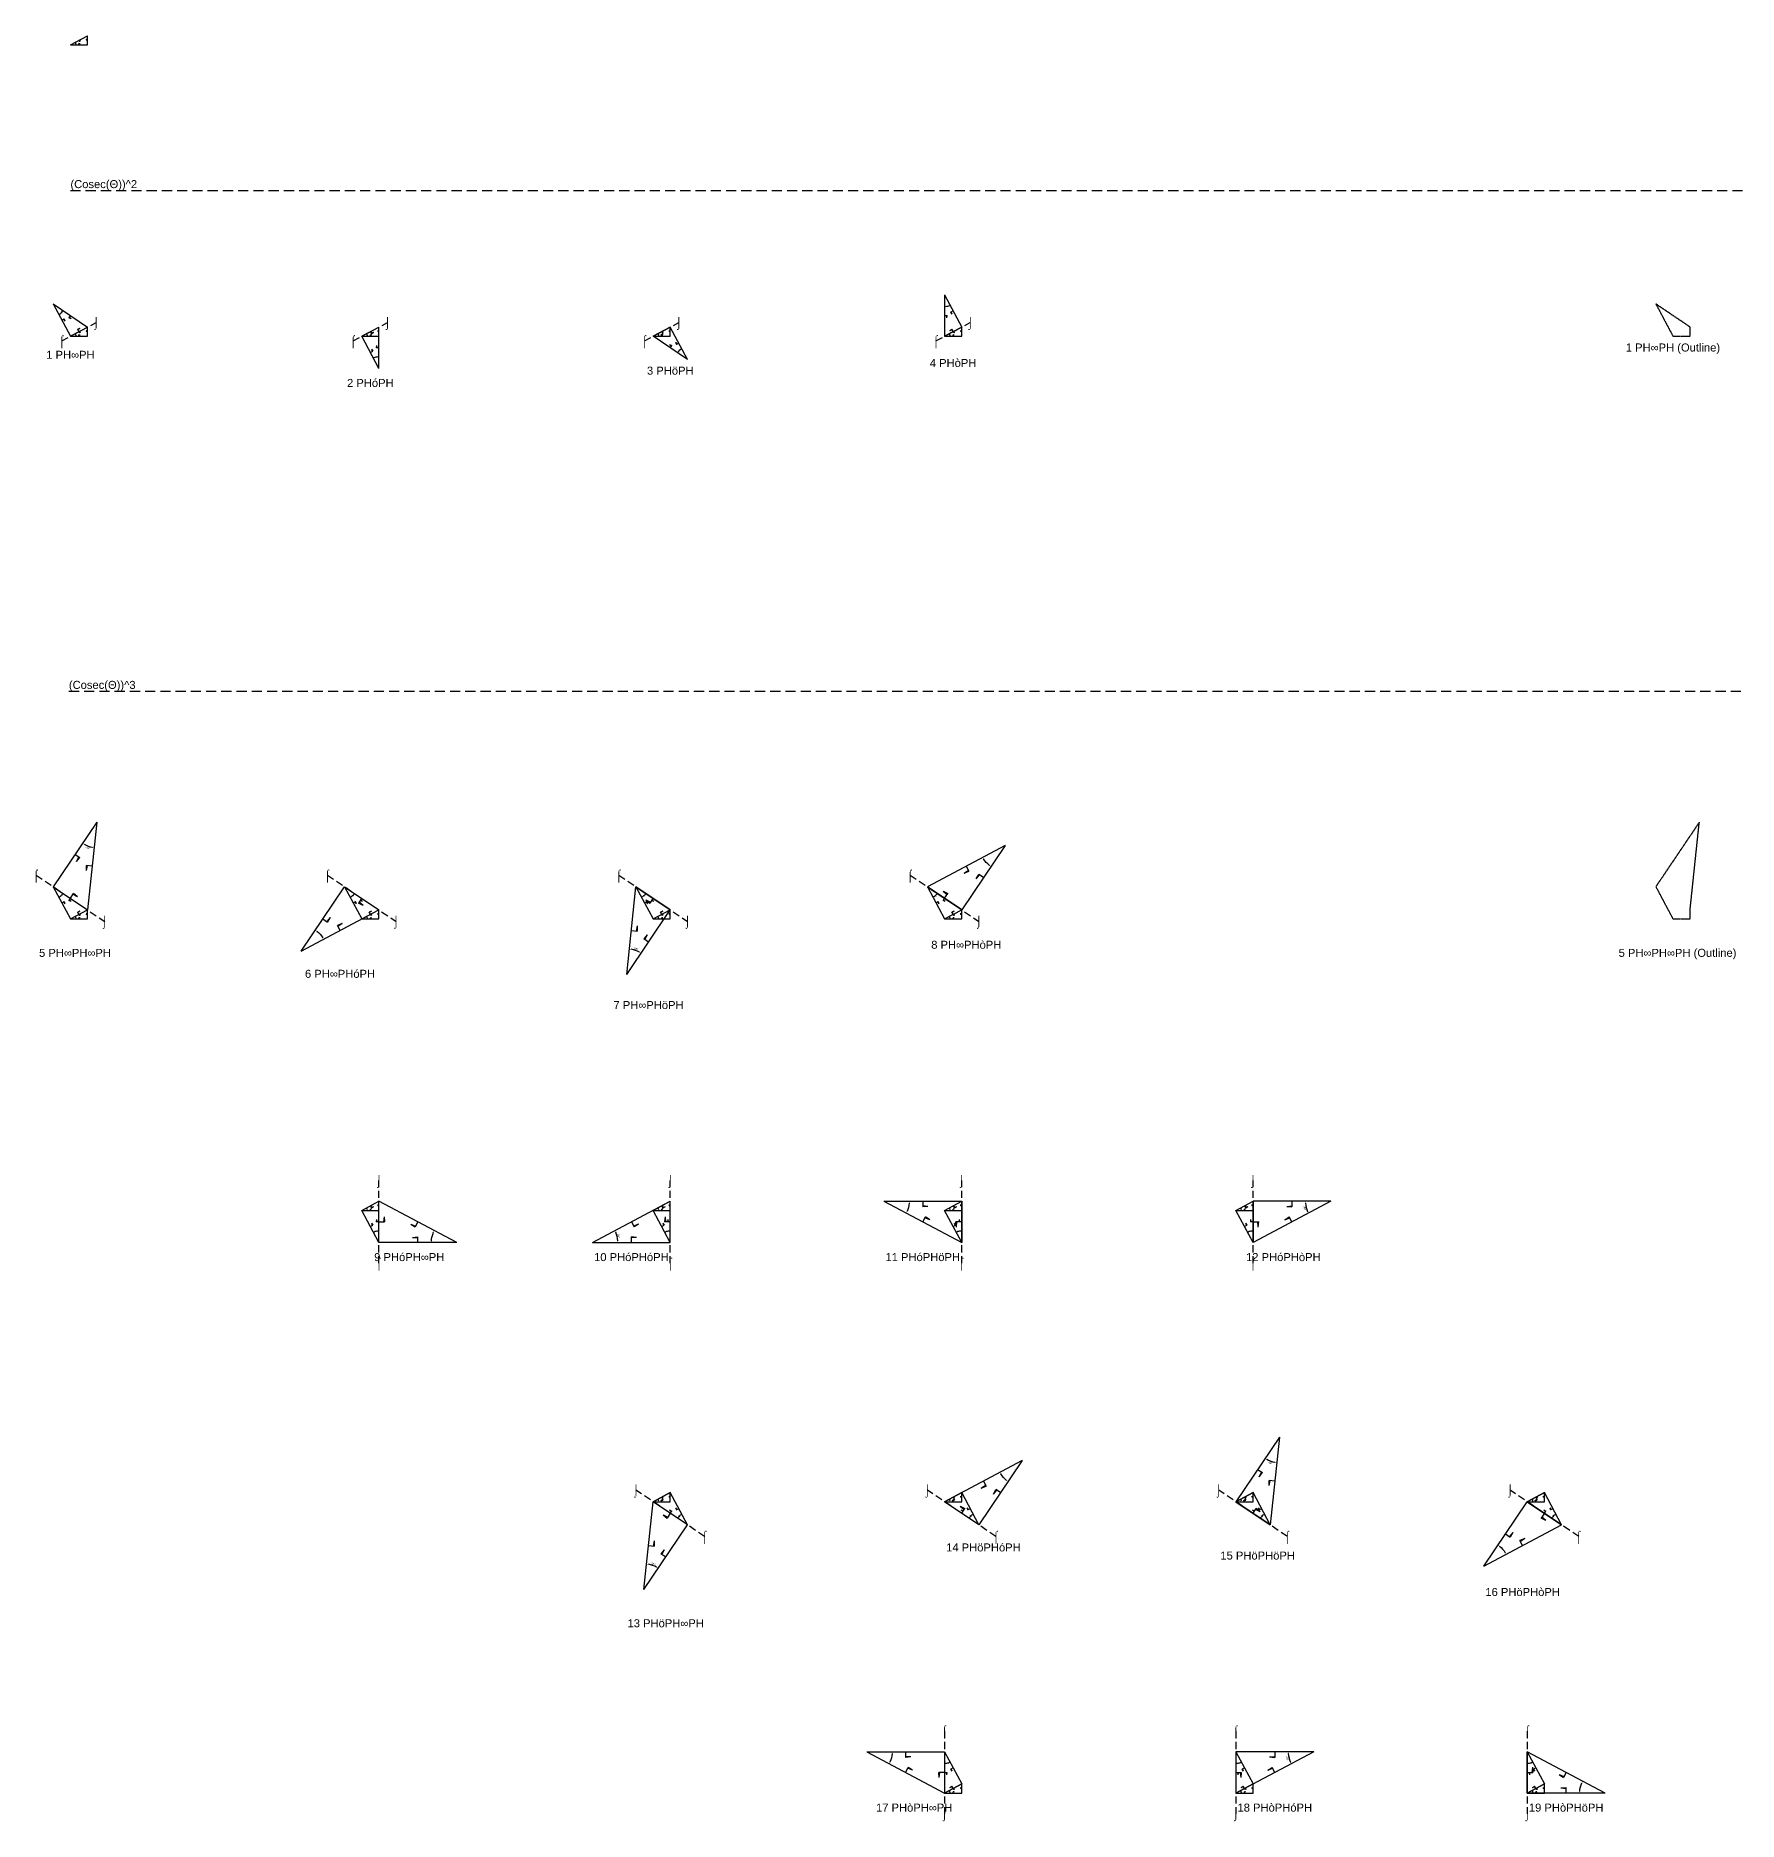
# Model space of a CAD drawing. Header units: millimetres. Extents: x 100562 to 3861006, y -7054888 to 24518.
# Drawn here: x 100562 to 1589616, y -1537071 to 24518 of the extents above; entities that cross this region are included whole.
import ezdxf
from ezdxf.enums import TextEntityAlignment as Align

# ---------------------------------------------------------------- set-up
doc = ezdxf.new("R2010")
doc.units = ezdxf.units.MM
doc.header["$PDMODE"] = 35
doc.linetypes.add('DASHED', pattern=[19.05, 12.7, -6.35])
for name, color, linetype in [('BASE', 170, 'Continuous'), ('HYPOTENUSE', 20, 'Continuous'), ('PERPENDICULAR', 90, 'Continuous')]:
    doc.layers.add(name, color=color, linetype=linetype)
doc.styles.add('Arial', font='arial_0.ttf')
doc.dimstyles.new('ISO-25', dxfattribs={"dimtxt": 250, "dimasz": 100, "dimexe": 1.25, "dimexo": 0.625, "dimgap": 100, "dimtad": 1, "dimdec": 0, "dimtxsty": 'Arial', "dimcen": 2.5, "dimadec": 0, "dimazin": 0, "dimtfac": 1, "dimtdec": 0, "dimtmove": 0, "dimatfit": 3, "dimfxl": 1, "dimarcsym": 0})

# ---------------------------------------------------------------- blocks, each defined once
blk = doc.blocks.new('*D9')
at = {"color": 0, "lineweight": -2, "ltscale": 100, "transparency": 16777216}
blk.add_arc((0, 0), 4906, 4.08845, 23.91155, dxfattribs=at)
at = {"color": 0, "ltscale": 100, "transparency": 16777216}
for points in [[(4432, 1963), (4537, 2014), (4332, 2303)], [(4952, 352), (4835, 348), (4906, 0)]]:
    blk.add_solid(points, dxfattribs=at)
at = {"layer": 'Defpoints', "color": 0, "ltscale": 100, "transparency": 16777216}
for p in [(15000, 7976), (0, 0), (0, 0), (4841, 796), (15000, 0)]:
    blk.add_point(p, dxfattribs=at)
at = {"color": 0, "ltscale": 100, "transparency": 16777216, "insert": (5055, 1260), "char_height": 400, "attachment_point": 5, "rotation": 284, "style": 'Arial'}
blk.add_mtext('28°', dxfattribs=at)
blk = doc.blocks.new('SanjoyNathGeometrifyingTrigonometryFundamentalLockedSet')
at = {"color": 242, "linetype": 'DASHED', "ltscale": 100, "true_color": 0xcd2027}
for p, q in [((7500, 3987.8), (8016.4, 3016.6)), ((8852.4, 3574.3), (7922.5, 3193.2)), ((8852.4, 3574.3), (8016.4, 3016.6))]:
    blk.add_line(p, q, dxfattribs=at)
at = {"color": 114, "linetype": 'DASHED', "ltscale": 100, "true_color": 0x139b48}
for p, q in [((14000, 4987.8), (13900, 3987.8)), ((15000, 3987.8), (13900, 3987.8)), ((14000, 4987.8), (14100, 3987.8))]:
    blk.add_line(p, q, dxfattribs=at)
at = {"color": 159, "linetype": 'DASHED', "ltscale": 100, "true_color": 0x22346e}
for p, q in [((7500, 0), (7500, 1100)), ((8500, 1000), (7500, 1100)), ((8500, 1000), (7500, 900))]:
    blk.add_line(p, q, dxfattribs=at)
at = {"layer": 'BASE'}
blk.add_line((0, 0), (15000, 0), dxfattribs=at)
at = {"layer": 'HYPOTENUSE'}
blk.add_line((0, 0), (15000, 7975.6), dxfattribs=at)
at = {"layer": 'PERPENDICULAR'}
blk.add_line((15000, 0), (15000, 7975.6), dxfattribs=at)
at = {"color": 4, "ltscale": 100}
dim = blk.add_angular_dim_2l(base=(4841, 795.6), line1=((0, 0), (15000, 0)), line2=((0, 0), (15000, 7975.6)), dimstyle='ISO-25', override={"dimtxt": 400, "dimasz": 350, "dimgap": 100}, dxfattribs=at)
dim.commit()
dim.dimension.update_dxf_attribs({"geometry": '*D9', "text_midpoint": (5055.4, 1260.5)})

msp = doc.modelspace()

# ---------------------------------------------------------------- linework, layer by layer
at = {"linetype": 'DASHED', "ltscale": 700}
for p, q in [((130908, -110872), (2424362, -110872)), ((129549, -548819), (2423003, -548819))]:
    msp.add_line(p, q, dxfattribs=at)
at = {"linetype": 'DASHED', "ltscale": 500}
for p, q in [((123408, -242274), (153408, -226323)), ((378236, -242274), (408236, -226323)), ((633064, -242274), (663064, -226323)), ((887892, -242274), (917892, -226323)), ((100908, -709614), (160908, -750085)), ((355736, -709614), (415736, -750085)), ((610564, -709614), (670564, -750085)), ((865392, -709614), (925392, -750085)), ((400736, -1049075), (400736, -976702)), ((655564, -1049075), (655564, -976702)), ((910392, -1049075), (910392, -976702)), ((1165221, -1049075), (1165221, -976702)), ((685564, -1287952), (625564, -1247482)), ((940392, -1287952), (880392, -1247482)), ((1195221, -1287952), (1135221, -1247482)), ((1450049, -1287952), (1390049, -1247482)), ((895392, -1458148), (895392, -1530521)), ((1150221, -1458148), (1150221, -1530521)), ((1405049, -1458148), (1405049, -1530521))]:
    msp.add_line(p, q, dxfattribs=at)
at = {"linetype": 'DASHED'}
for points in [[(1532463, -238286), (1547463, -238286), (1547463, -230310), (1517463, -210075)], [(1532463, -747943), (1547463, -747943), (1547463, -739967), (1555520, -663310), (1517463, -719732)]]:
    msp.add_lwpolyline(points, close=True, dxfattribs=at)

# ---------------------------------------------------------------- block references
for p in [(130908, 16542), (130908, -238286), (385736, -238286), (640564, -238286), (895392, -238286), (130908, -747943), (385736, -747943), (640564, -747943), (895392, -747943), (385736, -1002771), (640564, -1002771), (895392, -1002771), (1150221, -1002771), (640564, -1257599), (895392, -1257599), (1150221, -1257599), (1405049, -1257599), (895392, -1512427), (1150221, -1512427), (1405049, -1512427)]:
    msp.add_blockref('SanjoyNathGeometrifyingTrigonometryFundamentalLockedSet', p, dxfattribs=at)
at = {"linetype": 'DASHED', "ltscale": 100}
for p, xscale, yscale, zscale, rotation in [((115908, -210075), 2.130054468189511, 2.130054468189511, 2.130054468189511, 298), ((895392, -202100), -2.130054468189511, 2.130054468189511, 2.130054468189511, 118), ((400736, -266497), -2.130054468189511, 2.130054468189511, 2.130054468189511, 298.0000000000001), ((670564, -258521), 2.130054468189511, 2.130054468189511, 2.130054468189511, 118), ((153965, -663310), 4.537132037454102, 4.537132037454102, 4.537132037454102, 236.0000000000001), ((948449, -683545), -4.537132037454103, 4.537132037454103, 4.537132037454102, 56.00000000000004), ((115908, -719732), 2.130054468189511, 2.130054468189511, 2.130054468189511, 298), ((370736, -719732), 2.130054468189511, 2.130054468189511, 2.130054468189511, 298), ((625564, -719732), 2.130054468189511, 2.130054468189511, 2.130054468189511, 298), ((880392, -719732), 2.130054468189511, 2.130054468189511, 2.130054468189511, 298), ((332679, -776154), -4.537132037454103, 4.537132037454103, 4.537132037454102, 236), ((617507, -796389), 4.537132037454102, 4.537132037454102, 4.537132037454102, 56.00000000000003), ((400736, -1030982), -2.130054468189511, 2.130054468189511, 2.130054468189511, 298.0000000000001), ((655564, -1030982), -2.130054468189511, 2.130054468189511, 2.130054468189511, 298.0000000000001), ((842336, -994795), -4.537132037454102, 4.537132037454102, 4.537132037454102, 180), ((910392, -1030982), -2.130054468189511, 2.130054468189511, 2.130054468189511, 298.0000000000001), ((1165221, -1030982), -2.130054468189511, 2.130054468189511, 2.130054468189511, 298.0000000000001), ((1233278, -994795), 4.537132037454102, 4.537132037454102, 4.537132037454102, 180), ((963449, -1221413), -4.537132037454112, 4.537132037454112, 4.537132037454112, 55.99999999999988), ((1188278, -1201177), 4.537132037454112, 4.537132037454112, 4.537132037454112, 235.9999999999999), ((632507, -1334256), 4.537132037454112, 4.537132037454112, 4.537132037454112, 55.99999999999989), ((670564, -1277834), 2.130054468189511, 2.130054468189511, 2.130054468189511, 118), ((925392, -1277834), 2.130054468189511, 2.130054468189511, 2.130054468189511, 118), ((1180221, -1277834), 2.130054468189511, 2.130054468189511, 2.130054468189511, 118), ((1366992, -1314021), -4.537132037454112, 4.537132037454112, 4.537132037454112, 235.9999999999999), ((1435049, -1277834), 2.130054468189511, 2.130054468189511, 2.130054468189511, 118), ((827336, -1476241), -4.537132037454117, 4.537132037454117, 4.537132037454117, 180), ((895392, -1476241), -2.130054468189511, 2.130054468189511, 2.130054468189511, 118), ((1150221, -1476241), -2.130054468189511, 2.130054468189511, 2.130054468189511, 118), ((1218278, -1476241), 4.537132037454117, 4.537132037454117, 4.537132037454117, 180), ((1405049, -1476241), -2.130054468189511, 2.130054468189511, 2.130054468189511, 118)]:
    msp.add_blockref('SanjoyNathGeometrifyingTrigonometryFundamentalLockedSet', p, dxfattribs=dict(at, xscale=xscale, yscale=yscale, zscale=zscale, rotation=rotation))
for p, xscale, yscale, zscale in [((468793, -1030982), -4.537132037454102, 4.537132037454102, 4.537132037454102), ((587507, -1030982), 4.537132037454102, 4.537132037454102, 4.537132037454102), ((1473106, -1512427), -4.537132037454117, 4.537132037454117, 4.537132037454117)]:
    msp.add_blockref('SanjoyNathGeometrifyingTrigonometryFundamentalLockedSet', p, dxfattribs=dict(at, xscale=xscale, yscale=yscale, zscale=zscale))

# ---------------------------------------------------------------- texts
at = {"linetype": 'DASHED', "ltscale": 100, "style": 'Arial'}
for s, p in [('(Cosec(Θ))^ 2', (130908, -110872)), ('(Cosec(Θ))^ 3', (129549, -548819))]:
    msp.add_text(s, height=7000, dxfattribs=at).set_placement(p, align=Align.BOTTOM_LEFT)
for s, p in [('⌡', (153408, -226323)), ('⌡', (408236, -226323)), ('⌡', (663064, -226323)), ('⌡', (917892, -226323)), ('⌠', (123408, -242274)), ('⌠', (378236, -242274)), ('⌠', (633064, -242274)), ('⌠', (887892, -242274)), ('1 PH∞PH (Outline)', (1532463, -248160)), ('1 PH∞PH', (130908, -254550)), ('3 PHöPH', (655564, -268395)), ('4 PHòPH', (902892, -261711)), ('2 PHóPH', (393236, -279162)), ('⌠', (100908, -709614)), ('⌠', (355736, -709614)), ('⌠', (610564, -709614)), ('⌠', (865392, -709614)), ('⌡', (160908, -750085)), ('⌡', (415736, -750085)), ('⌡', (670564, -750085)), ('⌡', (925392, -750085)), ('5 PH∞PH∞PH', (134936, -777564)), ('8 PH∞PHòPH', (914421, -770482)), ('5 PH∞PH∞PH (Outline)', (1536492, -777564)), ('6 PH∞PHóPH', (366707, -795901)), ('7 PH∞PHöPH', (636536, -823219)), ('⌡', (400736, -976702)), ('⌡', (655564, -976702)), ('⌡', (910392, -976702)), ('⌡', (1165221, -976702)), ('9 PHóPH∞PH', (427264, -1043647)), ('⌠', (400736, -1049075)), ('10 PHóPHóPH', (621536, -1043647)), ('⌠', (655564, -1049075)), ('11 PHóPHöPH', (876364, -1043647)), ('⌠', (910392, -1049075)), ('12 PHóPHòPH', (1191749, -1043647)), ('⌠', (1165221, -1049075)), ('⌡', (625564, -1247482)), ('⌡', (880392, -1247482)), ('⌡', (1135221, -1247482)), ('⌡', (1390049, -1247482)), ('⌠', (685564, -1287952)), ('14 PHöPHóPH', (929421, -1297582)), ('⌠', (940392, -1287952)), ('⌠', (1195221, -1287952)), ('⌠', (1450049, -1287952)), ('15 PHöPHöPH', (1169249, -1304664)), ('16 PHöPHòPH', (1401021, -1336560)), ('13 PHöPH∞PH', (651536, -1363878)), ('⌠', (895392, -1458148)), ('⌠', (1150221, -1458148)), ('⌠', (1405049, -1458148)), ('17 PHòPH∞PH', (868864, -1525093)), ('⌡', (895392, -1530521)), ('⌡', (1150221, -1530521)), ('18 PHòPHóPH', (1184249, -1525093)), ('⌡', (1405049, -1530521)), ('19 PHòPHöPH', (1439078, -1525093))]:
    msp.add_text(s, height=7000, dxfattribs=at).set_placement(p, align=Align.MIDDLE_CENTER)

doc.saveas('drawing.dxf')
